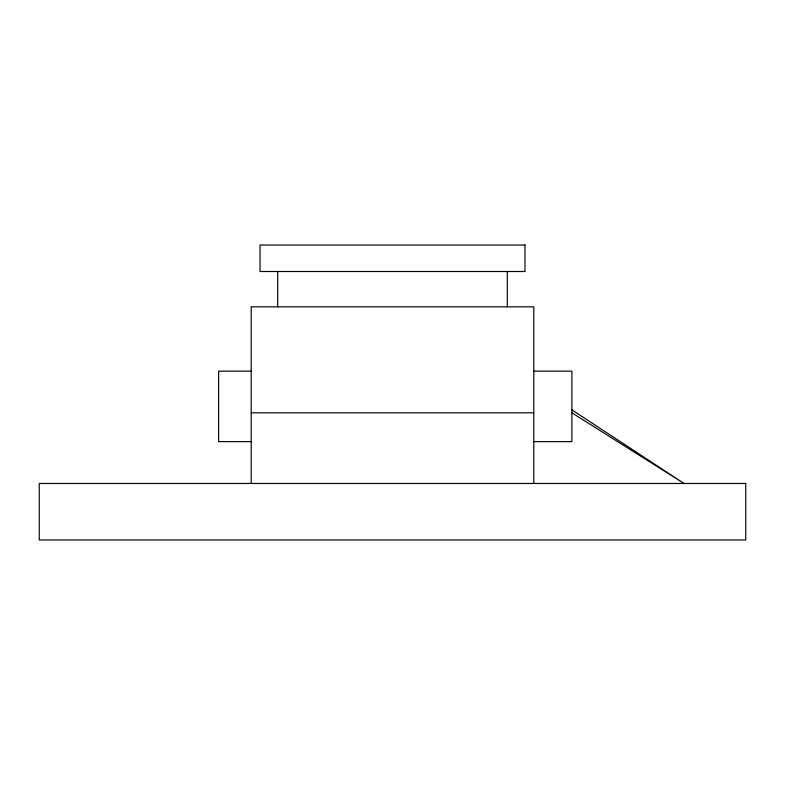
<?xml version="1.0" encoding="UTF-8"?>
<svg xmlns="http://www.w3.org/2000/svg" width="785" height="785" viewBox="0 0 785 785"><rect width="100%" height="100%" fill="white"/><g stroke="black" fill="none" stroke-linecap="round" stroke-linejoin="round"><path stroke-width="1.18" d="M251.749 371.158L218.632 371.158L218.632 441.631L251.749 441.631M533.859 371.158L571.882 371.158L571.882 441.631L533.859 441.631M251.2 412.812L533.8 412.812M571.882 412.802L684.02 483.462L571.882 409.849M533.8 483.462L533.8 306.837L251.2 306.837L251.2 483.462M507.306 271.512L507.306 306.837M277.694 271.512L277.694 306.837M524.969 245.018L260.031 245.018L260.031 271.512L524.969 271.512L524.969 245.018M745.75 483.462L39.25 483.462L39.25 539.982L745.75 539.982L745.75 483.462"/></g></svg>
